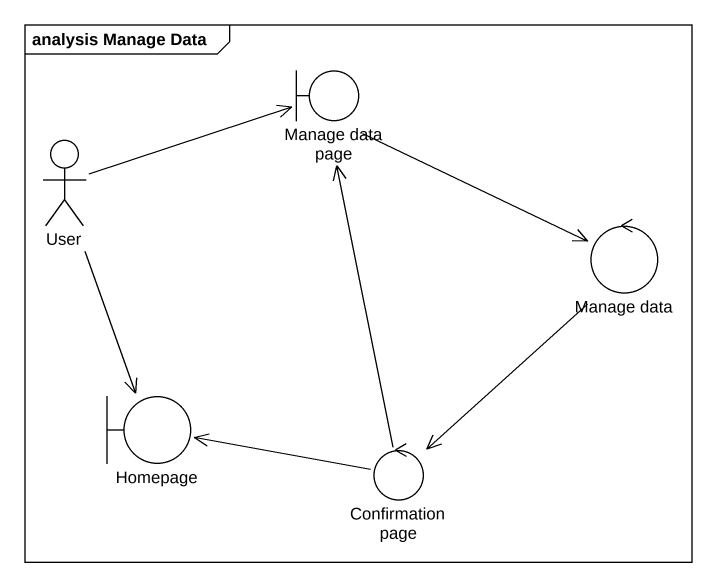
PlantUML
@startuml
mainframe analysis Manage Data
boundary "Manage data page" as Manage_data_page
actor User
control "Manage data" as Manage_data
boundary Homepage
control "Confirmation page" as Confirmation_page
Manage_data_page -right-> Manage_data
User -right-> Manage_data_page
User --> Homepage
Manage_data --> Confirmation_page
Confirmation_page -up-> Manage_data_page
Confirmation_page -left-> Homepage
@enduml
